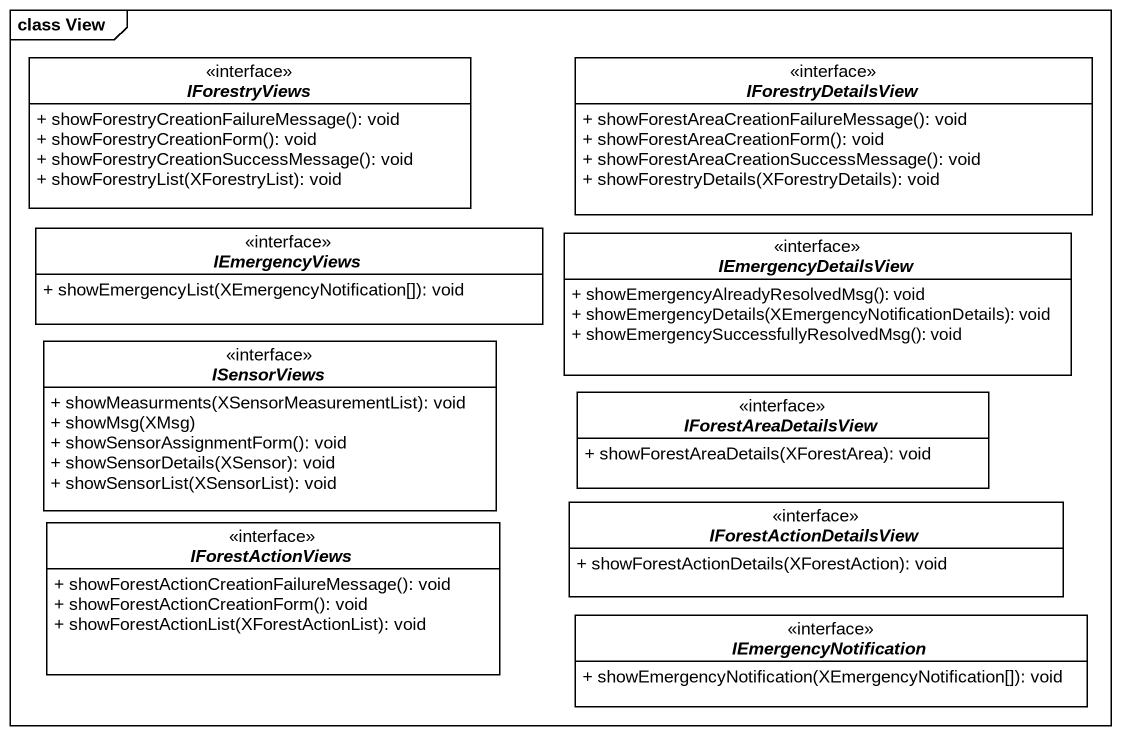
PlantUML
@startuml
mainframe class View
hide circle
hide empty members
skinparam classAttributeIconSize 0
interface IForestryViews <<interface>> {
  + showForestryCreationFailureMessage(): void
  + showForestryCreationForm(): void
  + showForestryCreationSuccessMessage(): void
  + showForestryList(XForestryList): void
}
interface IForestryDetailsView <<interface>> {
  + showForestAreaCreationFailureMessage(): void
  + showForestAreaCreationForm(): void
  + showForestAreaCreationSuccessMessage(): void
  + showForestryDetails(XForestryDetails): void
}
interface IEmergencyViews <<interface>> {
  + showEmergencyList(XEmergencyNotification[]): void
}
interface IEmergencyDetailsView <<interface>> {
  + showEmergencyAlreadyResolvedMsg(): void
  + showEmergencyDetails(XEmergencyNotificationDetails): void
  + showEmergencySuccessfullyResolvedMsg(): void
}
interface ISensorViews <<interface>> {
  + showMeasurments(XSensorMeasurementList): void
  + showMsg(XMsg)
  + showSensorAssignmentForm(): void
  + showSensorDetails(XSensor): void
  + showSensorList(XSensorList): void
}
interface IForestAreaDetailsView <<interface>> {
  + showForestAreaDetails(XForestArea): void
}
interface IForestActionViews <<interface>> {
  + showForestActionCreationFailureMessage(): void
  + showForestActionCreationForm(): void
  + showForestActionList(XForestActionList): void
}
interface IForestActionDetailsView <<interface>> {
  + showForestActionDetails(XForestAction): void
}
interface IEmergencyNotification <<interface>> {
  + showEmergencyNotification(XEmergencyNotification[]): void
}
@enduml
